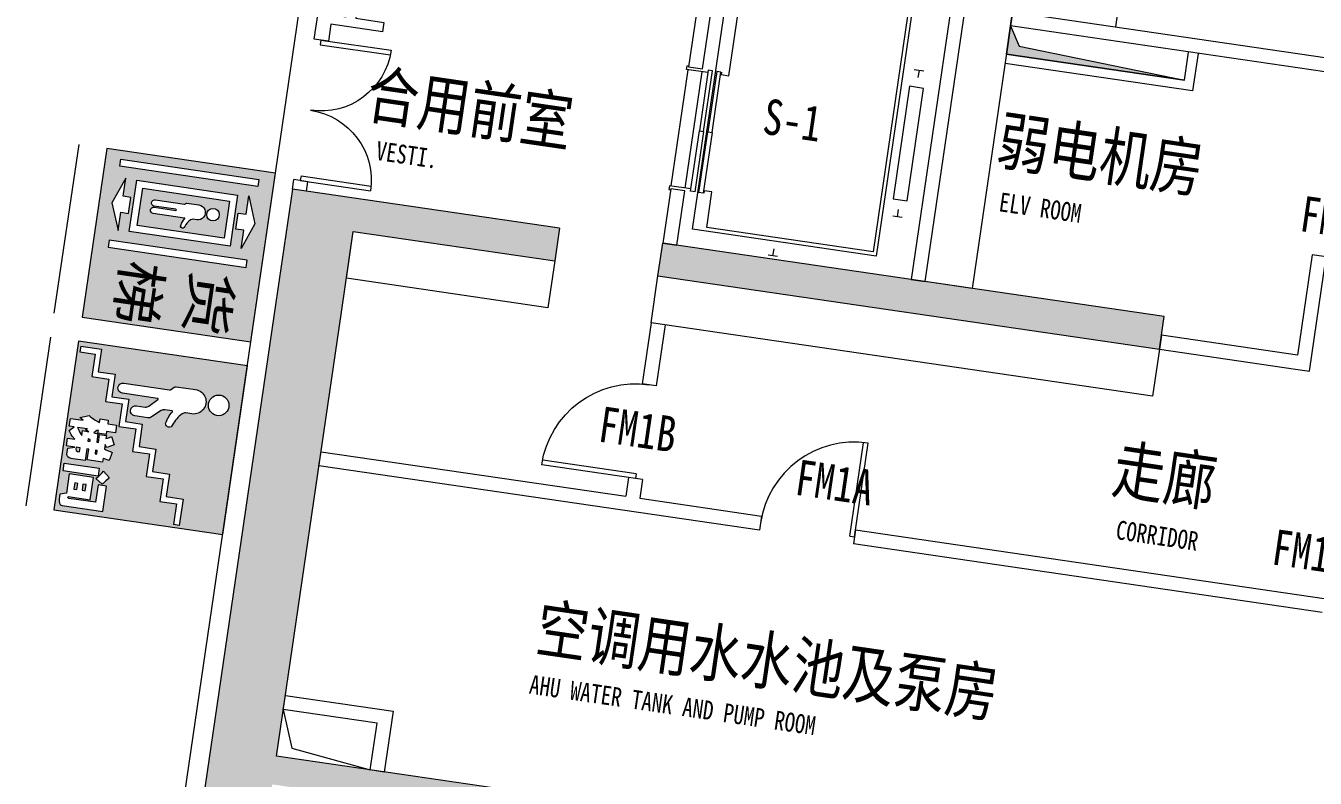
# Model space of a CAD drawing. Header units: inches. Extents: x -414268 to 632271, y -366004 to 318730.
# Drawn here: x -68901 to -55293, y 180136 to 188080 of the extents above; entities that cross this region are included whole.
import ezdxf

# ---------------------------------------------------------------- set-up
doc = ezdxf.new("R2010")
doc.units = ezdxf.units.IN
doc.header["$LTSCALE"] = 1200
doc.header["$MEASUREMENT"] = 0
doc.layers.get('0').update_dxf_attribs({"linetype": 'CONTINUOUS', "lineweight": 0})
for name, color, linetype, lineweight in [('0--PAI--', 7, 'CONTINUOUS', 0), ('0--PAI--BLUE', 5, 'CONTINUOUS', 0), ('0--底牌颜色', 5, 'CONTINUOUS', 0), ('0--灯箱字(黄底黑字)', 7, 'CONTINUOUS', 0), ('0--路缘线', 1, 'CONTINUOUS', 0), ('7', 7, 'CONTINUOUS', 0), ('COL-HATCH', 7, 'CONTINUOUS', 0), ('COLUMN', 7, 'CONTINUOUS', 0), ('ELEV-DOOR', 7, 'CONTINUOUS', 0), ('ELEV-EVTR', 7, 'CONTINUOUS', 0), ('EN-TEXT', 7, 'CONTINUOUS', 0), ('GROUND', 7, 'CONTINUOUS', 0), ('PUB_TEXT', 7, 'CONTINUOUS', 0), ('TEXT-EN', 7, 'CONTINUOUS', 0), ('WALL', 7, 'CONTINUOUS', 0), ('WINDOW', 7, 'CONTINUOUS', 0), ('WINDOW_TEXT', 7, 'CONTINUOUS', 0), ('井道', 7, 'CONTINUOUS', 0)]:
    doc.layers.add(name, color=color, linetype=linetype, lineweight=lineweight)
doc.styles.add('-文鼎特粗黑简', font='simhei.ttf', dxfattribs={"width": 0.5})
doc.styles.add('-黑体', font='simhei.ttf', dxfattribs={"width": 0.8})

# ---------------------------------------------------------------- blocks, each defined once
blk = doc.blocks.new('_A1LBT')
for p, q in [((0.44999999999982, 0), (0.44999999999982, 0.9969278574199233)), ((0.4999999999998, 0), (0.4999999999998, 1.0000000000004)), ((0.44999999999982, 0), (0.4999999999998, 0))]:
    blk.add_line(p, q)
blk.add_arc((0.5000000000002001, 0), 1.0000000000004, 90.0000000000229, 180)
blk = doc.blocks.new('_A0XEK')
for p, q in [((-0.5000000000004998, 0), (-0.5000000000004998, 0.5000000000010497)), ((-0.4666666666671299, 0), (-0.4666666666671299, 0.4988876515708717)), ((0.4666666666671798, 6.315935428979301e-18), (0.4666666666671799, 0.498887651570875)), ((0.5000000000005499, 0), (0.50000000000055, 0.5000000000010497)), ((-0.4666666666671299, 0), (-0.5000000000004998, 0)), ((0.5000000000005499, 0), (0.4666666666671798, 0))]:
    blk.add_line(p, q)
for centre, start, end in [((-0.5000000000010497, 0), 0, 89.999999999937), ((0.5000000000010497, 0), 90.00000000005723, 180)]:
    blk.add_arc(centre, 0.5000000000010497, start, end)
blk = doc.blocks.new('A$C345525A8')
at = {"layer": '0--PAI--BLUE'}
h = blk.add_hatch(color=256, dxfattribs=at)
h.paths.add_polyline_path([(2.405579289188609e-05, 700.0000090901085), (2.405579289188609e-05, 100.0000090901085), (600.0000240557929, 100.0000090901085), (600.0000240557929, 700.0000090901085)])
h.paths.add_polyline_path([(590.0000240557929, 544.0000090901049), (496.0000240557856, 544.0000090901049), (496.0000240557856, 484.0000090901049), (416.0000240557856, 484.0000090901049), (416.0000240557856, 424.0000090901049), (336.0000240557856, 424.0000090901049), (336.0000240557856, 364.0000090901049), (256.0000240557856, 364.0000090901049), (256.0000240557856, 304.0000090901049), (176.0000240557856, 304.0000090901049), (176.0000240557856, 244.0000090901049), (96.00002405578562, 244.0000090901049), (96.00002405578562, 184.0000090901049), (16.00002405578562, 184.0000090901049), (16.00002405578562, 110.0000090901085), (36.00002405578562, 110.0000090901085), (36.00002405578562, 164.0000090901049), (116.0000240557856, 164.0000090901049), (116.0000240557856, 224.0000090901049), (196.0000240557856, 224.0000090901049), (196.0000240557856, 284.0000090901049), (276.0000240557856, 284.0000090901049), (276.0000240557856, 344.0000090901049), (356.0000240557856, 344.0000090901049), (356.0000240557856, 404.0000090901049), (436.0000240557856, 404.0000090901049), (436.0000240557856, 464.0000090901049), (516.0000240557856, 464.0000090901049), (516.0000240557856, 524.0000090901049), (590.0000240557929, 524.0000090901049)], flags=16)
h.paths.add_polyline_path([(431.6730947455653, 236.7470913468824), (459.4488462519075, 236.7470913468824), (459.4488462519075, 112.1682407861699), (431.6730947455726, 112.1682407861699)], flags=16)
h.paths.add_polyline_path([(466.2837170414277, 134.8541948960592), (535.1656418067068, 134.8541948960592), (541.8066155525448, 112.1682407861699), (549.950291386871, 112.1682407861699), (559.5966693096634, 112.6045091344349), (567.3525510566396, 113.9133141792372), (573.2664108886966, 116.0946559205731), (577.2897745449445, 119.1485343584427), (579.4711162862804, 123.0264752319272), (579.9073846345418, 126.1773021916342), (579.9073846345418, 271.2122908599849), (490.0845791524407, 271.2122908599849), (490.0845791524407, 240.7704550031231), (552.1316331281996, 240.7704550031231), (552.1316331281996, 146.0032749073289), (549.3201259949274, 142.6585509039469), (545.975401991549, 142.6585509039469), (545.9754019915417, 221.2838021138596), (466.2837170414277, 221.2838021138596)], flags=16)
h.paths.add_polyline_path([(446.166898760217, 248.8171823156081), (439.8167705798842, 253.42223710287), (458.9641036427201, 276.2051397345967), (465.1688090402968, 271.5516106864161), (471.9552055688982, 266.3648647681257), (477.6751683572875, 261.90523276362), (482.280223144553, 258.1727146728881), (485.7218956697689, 255.2642590177747), (468.9498013919438, 230.4454374274719), (467.8833676517388, 231.3664483849243), (462.9874672989608, 235.5837090848363), (457.752247119759, 239.8979183065894), (452.177707114126, 244.30907605018)], flags=16)
h.paths.add_polyline_path([(300.3563219171774, 210.0862478416711), (301.3742813964636, 209.2621854060562), (305.833913400973, 205.2872960107343), (311.3599791456872, 199.9551273096913), (312.523361407737, 214.5943541070992), (342.4804546554078, 214.5943541070992), (342.4804546554078, 220.7505852437571), (314.3653833226417, 220.7505852437571), (314.3653833226417, 244.5999216156924), (325.1751435074766, 244.5999216156924), (322.3151621132856, 250.1259873604067), (318.8734895880625, 256.3306927579833), (315.189445758253, 262.7292951992349), (342.6258774381567, 276.2051397345967), (342.7228259599942, 276.0597169518405), (347.2309322254296, 267.7221440738467), (350.9149760552391, 260.7903247624927), (353.7749574494374, 255.1673104959373), (355.7624021470983, 250.9015755351065), (345.6312816151185, 244.5999216156924), (361.9186332837562, 244.5999216156924), (363.8576037204912, 249.8836160558167), (365.7480998963147, 256.0883214533933), (366.6691108537707, 259.2876226740154), (368.2687614640818, 265.9285964198607), (369.9168863353116, 273.8783752105046), (399.7285568002335, 267.7221440738467), (399.6800825393148, 267.479772769253), (398.1773804508412, 260.2086336314678), (396.5777298405301, 253.3252885810325), (394.8811307083815, 246.7327890961096), (394.2024910555192, 244.5999216156924), (408.8417178529198, 244.5999216156924), (408.8417178529198, 190.7934919960826), (370.25620616175, 190.7934919960826), (370.25620616175, 183.2799815537037), (412.1864418563055, 183.2799815537073), (412.1864418563055, 140.8165289890421), (411.7986477689556, 133.7392868949319), (410.2474714195632, 126.6135705399029), (407.4359642862837, 121.3783503606974), (403.412600630043, 118.0821006182341), (398.2258547117526, 116.6763470515943), (378.0605621696304, 116.6763470515943), (370.25620616175, 141.1558488154697), (370.25620616175, 110.8594357413676), (342.4804546554078, 110.8594357413676), (342.4804546554078, 136.6477425500452), (339.8143703048845, 133.351492807582), (337.6330285635486, 130.9762540225711), (333.0279737762903, 126.4196734962279), (327.7442793361624, 121.8630929698811), (321.878893765017, 117.3549867044567), (315.3348685410092, 112.8468804390286), (300.3563219171774, 128.1647468892952), (300.3563219171774, 110.8594357413676), (272.5805704108352, 110.8594357413676), (272.5805704108352, 156.6676123094112), (271.9504050188916, 155.5042300473688), (268.6056810155133, 149.396473171626), (265.0670599684527, 142.9978707303781), (253.2878145652503, 174.3122432837699), (255.7600018720914, 178.4325554618481), (259.5409942237384, 185.0735292076934), (262.8857182271167, 191.4236573880262), (265.7941738822337, 197.4829400028466), (268.2663611890821, 203.2998513130733), (269.8175375384744, 207.2747407083953), (272.0958278016478, 214.1096114979118), (259.1047258754697, 214.1096114979118), (259.1047258754697, 243.2426423099714), (272.5805704108352, 243.2426423099714), (272.5805704108352, 274.7509119070382), (300.3563219171774, 274.7509119070382), (300.3563219171774, 243.2426423099714), (310.3420196663938, 243.2426423099714), (310.3420196663938, 214.1096114979118), (300.3563219171701, 214.1096114979118)], flags=16)
h.paths.add_polyline_path([(495.3682735925686, 187.9819848628067), (516.8423711794894, 187.9819848628067), (516.8423711794894, 198.7917450476452), (495.3682735925686, 198.7917450476452)], flags=0)
h.paths.add_polyline_path([(495.3682735925686, 158.6550570070722), (516.8423711794894, 158.6550570070722), (516.8423711794894, 169.4648171919143), (495.3682735925686, 169.4648171919143)], flags=0)
h.paths.add_polyline_path([(383.7320506971009, 220.7505852437571), (370.25620616175, 220.7505852437571), (370.25620616175, 214.5943541070992), (383.7320506971082, 214.5943541070992)], flags=0)
h.paths.add_polyline_path([(384.4106903499633, 152.304928826743), (384.4106903499633, 159.4791194426907), (370.25620616175, 159.4791194426907), (370.25620616175, 145.3246352544666), (377.4303967776941, 145.3246352544666), (382.1808743477159, 146.6819145601876)], flags=0)
h.paths.add_polyline_path([(335.1608412567002, 183.2799815537073), (342.4804546554078, 183.2799815537073), (342.4804546554078, 190.7934919960826), (335.7910066486511, 190.7934919960826)], flags=0)
h.paths.add_polyline_path([(308.4999977514963, 159.4791194426907), (310.0026998399699, 181.7772794652301), (305.0098509653544, 168.7861775390556), (304.5251083561743, 169.4648171919143), (300.3563219171774, 175.1363057193848), (300.3563219171774, 139.847043770671), (305.4945935745418, 142.9493964694593), (311.9901445376308, 147.2151314302937), (317.4192617605077, 151.1415465646969), (321.8304195040982, 154.8255903945064), (326.338525769519, 159.4791194426907)], flags=0)
edge = h.paths.add_edge_path(flags=16)
edge.add_line((158.7598999313486, 404.2981192661282), (158.7598999313486, 278.7236530746231))
edge.add_arc((140.6158999313411, 278.7236530746231), 18.14400000000387, -180, 0, ccw=False)
edge.add_line((122.4718999313336, 278.7236530746231), (122.4718999313336, 441.2037816170305))
edge.add_arc((113.4718999313336, 441.2037816170305), 9, 359.9999999999971, 404.9999999999749)
edge.add_line((119.8358609620191, 447.5677426477087), (111.225653560643, 456.1779500490811))
edge.add_arc((117.5896145913284, 462.541911079752), 8.999999999997097, 179.9999999999645, 224.9999999999555, ccw=False)
edge.add_line((108.5896145913284, 462.5419110797593), (108.5896145913284, 531.6818303194341))
edge.add_arc((151.8187572613388, 531.6818303194304), 43.22914267000306, -5.5138116294983774e-12, 179.9999999999956, ccw=False)
edge.add_line((195.0478999313345, 531.6818303194268), (195.0478999313345, 509.8407526930168))
edge.add_arc((213.0478999313054, 509.8407526931078), 17.99999999996362, 180.0000000002891, 223.7430230016594)
edge.add_arc((278.242311893955, 572.2356126503437), 108.2409546726554, 223.7430230013552, 251.0649638547712)
edge.add_arc((240.5128038934417, 457.2642605388428), 12.85450880957776, -80.86321042777348, 78.30440369579571, ccw=False)
edge.add_arc((262.822028152812, 560.0014307051206), 117.1944986343046, 236.3285316040484, 260.0409935117252, ccw=False)
edge.add_arc((196.8478999313083, 460.9706016131749), 1.79999999998124, 56.3285316037433, 179.9999999997503)
edge.add_line((195.04789993132, 460.9706016131859), (195.0478999313273, 434.9401547012421))
edge.add_arc((213.0478999313345, 434.9401547012385), 18, 179.9999999999874, 220.7429166670534)
edge.add_line((199.4102777338267, 423.1921650520198), (226.0638219926914, 392.2514698624618))
edge.add_arc((213.335899931335, 379.5235478011055), 17.99999999999999, -1.1311840353300795e-11, 44.99999999999028, ccw=False)
edge.add_line((231.335899931335, 379.5235478011018), (231.335899931335, 333.977766748445))
edge.add_arc((213.1918999313348, 333.9777667484414), 18.14399999999659, -179.99999999999466, 5.115907697472721e-12, ccw=False)
edge.add_line((195.0478999313345, 333.9777667484414), (195.0478999313127, 364.8998595557241))
edge.add_arc((177.04789993132, 364.8998595557059), 18, 4.99389492385525e-11, 45.0000000000233)
edge.add_line((189.7758219926691, 377.6277816170696), (161.8326921374755, 405.5709114722631))
edge.add_arc((160.5598999313443, 404.2981192661282), 1.799999999996751, 45.0000000000998, 180.0000000000109)
edge = h.paths.add_edge_path(flags=16)
edge.add_arc((151.8187572613388, 620.1989729894267), 36.2879999999912, 0, 360)
at = {"layer": '0--PAI--'}
for p, q in [((590.0000240557929, 544.0000090901049), (590.0000240557929, 524.0000090901049)), ((16.00002405578562, 110.0000090901085), (36.00002405578562, 110.0000090901085))]:
    blk.add_line(p, q, dxfattribs=at)
for points in [[(2.405579289188609e-05, 700.0000090901085), (2.405579289188609e-05, 100.0000090901085), (600.0000240557929, 100.0000090901085), (600.0000240557929, 700.0000090901085)], [(300.3563219171774, 210.0862478416711), (301.3742813964636, 209.2621854060562), (305.833913400973, 205.2872960107343), (311.3599791456872, 199.9551273096913), (312.523361407737, 214.5943541070992), (342.4804546554078, 214.5943541070992), (342.4804546554078, 220.7505852437571), (314.3653833226417, 220.7505852437571), (314.3653833226417, 244.5999216156924), (325.1751435074766, 244.5999216156924), (322.3151621132856, 250.1259873604067), (318.8734895880625, 256.3306927579833), (315.189445758253, 262.7292951992349), (342.6258774381567, 276.2051397345967), (342.7228259599942, 276.0597169518405), (347.2309322254296, 267.7221440738467), (350.9149760552391, 260.7903247624927), (353.7749574494374, 255.1673104959373), (355.7624021470983, 250.9015755351065), (345.6312816151185, 244.5999216156924), (361.9186332837562, 244.5999216156924), (363.8576037204912, 249.8836160558167), (365.7480998963147, 256.0883214533933), (366.6691108537707, 259.2876226740154), (368.2687614640818, 265.9285964198607), (369.9168863353116, 273.8783752105046), (399.7285568002335, 267.7221440738467), (399.6800825393148, 267.479772769253), (398.1773804508412, 260.2086336314678), (396.5777298405301, 253.3252885810325), (394.8811307083815, 246.7327890961096), (394.2024910555192, 244.5999216156924), (408.8417178529198, 244.5999216156924), (408.8417178529198, 190.7934919960826), (370.25620616175, 190.7934919960826), (370.25620616175, 183.2799815537037), (412.1864418563055, 183.2799815537073), (412.1864418563055, 140.8165289890421), (411.7986477689556, 133.7392868949319), (410.2474714195632, 126.6135705399029), (407.4359642862837, 121.3783503606974), (403.412600630043, 118.0821006182341), (398.2258547117526, 116.6763470515943), (378.0605621696304, 116.6763470515943), (370.25620616175, 141.1558488154697), (370.25620616175, 110.8594357413676), (342.4804546554078, 110.8594357413676), (342.4804546554078, 136.6477425500452), (339.8143703048845, 133.351492807582), (337.6330285635486, 130.9762540225711), (333.0279737762903, 126.4196734962279), (327.7442793361624, 121.8630929698811), (321.878893765017, 117.3549867044567), (315.3348685410092, 112.8468804390286), (300.3563219171774, 128.1647468892952), (300.3563219171774, 110.8594357413676), (272.5805704108352, 110.8594357413676), (272.5805704108352, 156.6676123094112), (271.9504050188916, 155.5042300473688), (268.6056810155133, 149.396473171626), (265.0670599684527, 142.9978707303781), (253.2878145652503, 174.3122432837699), (255.7600018720914, 178.4325554618481), (259.5409942237384, 185.0735292076934), (262.8857182271167, 191.4236573880262), (265.7941738822337, 197.4829400028466), (268.2663611890821, 203.2998513130733), (269.8175375384744, 207.2747407083953), (272.0958278016478, 214.1096114979118), (259.1047258754697, 214.1096114979118), (259.1047258754697, 243.2426423099714), (272.5805704108352, 243.2426423099714), (272.5805704108352, 274.7509119070382), (300.3563219171774, 274.7509119070382), (300.3563219171774, 243.2426423099714), (310.3420196663938, 243.2426423099714), (310.3420196663938, 214.1096114979118), (300.3563219171701, 214.1096114979118)], [(446.166898760217, 248.8171823156081), (439.8167705798842, 253.42223710287), (458.9641036427201, 276.2051397345967), (465.1688090402968, 271.5516106864161), (471.9552055688982, 266.3648647681257), (477.6751683572875, 261.90523276362), (482.280223144553, 258.1727146728881), (485.7218956697689, 255.2642590177747), (468.9498013919438, 230.4454374274719), (467.8833676517388, 231.3664483849243), (462.9874672989608, 235.5837090848363), (457.752247119759, 239.8979183065894), (452.177707114126, 244.30907605018)], [(431.6730947455653, 236.7470913468824), (459.4488462519075, 236.7470913468824), (459.4488462519075, 112.1682407861699), (431.6730947455726, 112.1682407861699)], [(466.2837170414277, 134.8541948960592), (535.1656418067068, 134.8541948960592), (541.8066155525448, 112.1682407861699), (549.950291386871, 112.1682407861699), (559.5966693096634, 112.6045091344349), (567.3525510566396, 113.9133141792372), (573.2664108886966, 116.0946559205731), (577.2897745449445, 119.1485343584427), (579.4711162862804, 123.0264752319272), (579.9073846345418, 126.1773021916342), (579.9073846345418, 271.2122908599849), (490.0845791524407, 271.2122908599849), (490.0845791524407, 240.7704550031231), (552.1316331281996, 240.7704550031231), (552.1316331281996, 146.0032749073289), (549.3201259949274, 142.6585509039469), (545.975401991549, 142.6585509039469), (545.9754019915417, 221.2838021138596), (466.2837170414277, 221.2838021138596)], [(308.4999977514963, 159.4791194426907), (310.0026998399699, 181.7772794652301), (305.0098509653544, 168.7861775390556), (304.5251083561743, 169.4648171919143), (300.3563219171774, 175.1363057193848), (300.3563219171774, 139.847043770671), (305.4945935745418, 142.9493964694593), (311.9901445376308, 147.2151314302937), (317.4192617605077, 151.1415465646969), (321.8304195040982, 154.8255903945064), (326.338525769519, 159.4791194426907)], [(335.1608412567002, 183.2799815537073), (342.4804546554078, 183.2799815537073), (342.4804546554078, 190.7934919960826), (335.7910066486511, 190.7934919960826)], [(383.7320506971009, 220.7505852437571), (370.25620616175, 220.7505852437571), (370.25620616175, 214.5943541070992), (383.7320506971082, 214.5943541070992)], [(495.3682735925686, 187.9819848628067), (516.8423711794894, 187.9819848628067), (516.8423711794894, 198.7917450476452), (495.3682735925686, 198.7917450476452)], [(384.4106903499633, 152.304928826743), (384.4106903499633, 159.4791194426907), (370.25620616175, 159.4791194426907), (370.25620616175, 145.3246352544666), (377.4303967776941, 145.3246352544666), (382.1808743477159, 146.6819145601876)], [(495.3682735925686, 158.6550570070722), (516.8423711794894, 158.6550570070722), (516.8423711794894, 169.4648171919143), (495.3682735925686, 169.4648171919143)]]:
    blk.add_lwpolyline(points, close=True, dxfattribs=at)
blk.add_lwpolyline([(158.7598999313486, 404.2981192661282), (158.7598999313486, 278.7236530746231, -0.9999999999999999), (122.4718999313336, 278.7236530746231), (122.4718999313336, 441.2037816170305, 0.1989123673795435), (119.8358609620191, 447.5677426477087), (111.225653560643, 456.1779500490811, -0.1989123673795669), (108.5896145913284, 462.5419110797593), (108.5896145913284, 531.6818303194341, -1.00000000000001), (195.0478999313345, 531.6818303194268), (195.0478999313418, 509.8407526930168, 0.1932169226587883), (200.0438329910248, 497.3951011227182, 0.1197824476978169), (243.1185675033412, 469.8518890980595, -0.8329292141941118), (242.5539977271983, 444.5728490937508, -0.1038359205590681), (197.8458740575152, 462.4686161803111, 0.5989112694497052), (195.04789993132, 460.9706016131859), (195.0478999313345, 434.9401547012421, 0.1796712742229802), (199.4102777338267, 423.1921650520198), (226.0638219926914, 392.2514698624618, -0.1989123673796645), (231.335899931335, 379.5235478011018), (231.335899931335, 333.977766748445, -0.9999999999999999), (195.0478999313345, 333.9777667484414), (195.04789993132, 364.8998595557241, 0.198912367379534), (189.7758219926691, 377.6277816170696), (161.8326921374755, 405.5709114722631, 0.6681786379189388)], format="xyb", close=True, dxfattribs=at)
for points in [[(16.00002405578562, 110.0000090901085), (16.00002405578562, 184.0000090901049), (96.00002405578562, 184.0000090901049), (96.00002405578562, 244.0000090901049), (176.0000240557856, 244.0000090901049), (176.0000240557856, 304.0000090901049), (256.0000240557856, 304.0000090901049), (256.0000240557856, 364.0000090901049), (336.0000240557856, 364.0000090901049), (336.0000240557856, 424.0000090901049), (416.0000240557856, 424.0000090901049), (416.0000240557856, 484.0000090901049), (496.0000240557856, 484.0000090901049), (496.0000240557856, 544.0000090901049), (590.0000240557929, 544.0000090901049)], [(36.00002405578562, 110.0000090901085), (36.00002405578562, 164.0000090901049), (116.0000240557856, 164.0000090901049), (116.0000240557856, 224.0000090901049), (196.0000240557856, 224.0000090901049), (196.0000240557856, 284.0000090901049), (276.0000240557856, 284.0000090901049), (276.0000240557856, 344.0000090901049), (356.0000240557856, 344.0000090901049), (356.0000240557856, 404.0000090901049), (436.0000240557856, 404.0000090901049), (436.0000240557856, 464.0000090901049), (516.0000240557856, 464.0000090901049), (516.0000240557856, 524.0000090901049), (590.0000240557929, 524.0000090901049)]]:
    blk.add_lwpolyline(points, dxfattribs=at)
blk.add_circle((151.8187572613388, 620.1989729894267), 36.2879999999912, dxfattribs=at)
at = {"layer": '7'}
blk.add_lwpolyline([(2.405579289188609e-05, 9.09010850591585e-06), (600.0000240557929, 9.09010850591585e-06)], dxfattribs=at)
blk = doc.blocks.new('A$C02CB3142')
at = {"layer": '0--底牌颜色'}
h = blk.add_hatch(color=256, dxfattribs=at)
h.paths.add_polyline_path([(2083.408075451676, 67106.32013812407), (2083.408075463609, 65306.32013812612), (3883.408075461455, 65306.32013813799), (3883.408075449639, 67106.32013813594)])
h.paths.add_polyline_path([(2363.196242969541, 66860.98342176815), (2643.140101779543, 66968.499108637), (2923.083960590942, 66860.98342177185), (2728.495353014616, 66860.98342177055), (2728.49535301514, 66777.05594722895), (2557.784850546392, 66777.05594722783), (2557.784850545868, 66860.98342176943)], flags=16)
h.paths.add_polyline_path([(2841.421452817682, 65741.75963706446), (2444.858750757528, 65741.75963706184), (2444.858750751475, 66668.689218235), (2841.42145281157, 66668.68921823762)], flags=0)
edge = h.paths.add_edge_path(flags=0)
edge.add_arc((2816.087678563908, 66405.8406820178), 214.8565808293658, 236.3285316043967, 258.7037237441423, ccw=False)
edge.add_arc((2695.135110159019, 66224.28416201529), 3.300000000009924, 56.32853160439507, 180.0000000002527)
edge.add_line((2691.835110159009, 66224.28416201528), (2691.835110161221, 65890.16475636164))
edge.add_arc((2658.571110161283, 65890.16475636142), 33.26399999993737, -179.99999999962404, 3.76019215764245e-10, ccw=False)
edge.add_line((2625.307110161346, 65890.1647563612), (2625.307110159774, 66120.38461104536))
edge.add_arc((2619.110012641439, 66120.38461104533), 6.197097518335795, 2.690818803320932e-10, 180.0000000004036)
edge.add_line((2612.912915123103, 66120.38461104529), (2612.912915124616, 65890.1647563611))
edge.add_arc((2579.64891512465, 65890.1647563609), 33.26399999996647, -179.99999999962404, 3.510081114654895e-10, ccw=False)
edge.add_line((2546.384915124683, 65890.16475636068), (2546.384915122704, 66201.0605074017))
edge.add_arc((2531.384915122687, 66201.06050740159), 15.00000000001683, 3.890895523277639e-10, 45.0000000004262)
edge.add_line((2541.991516840411, 66211.66710911947), (2538.160991813056, 66215.49763414677))
edge.add_arc((2549.82825370251, 66227.16489603641), 16.4999999999568, 180.0000000004548, 225.0000000004589, ccw=False)
edge.add_line((2533.328253702552, 66227.16489603628), (2533.328253701678, 66353.92141464222))
edge.add_arc((2612.581681929936, 66353.92141464274), 79.25342822825769, 3.681748239614535e-10, 180.0000000003787, ccw=False)
edge.add_line((2691.835110158194, 66353.92141464325), (2691.835110158485, 66313.87943899487))
edge.add_arc((2724.83511015838, 66313.87943899525), 32.99999999989495, 180.0000000006569, 223.7430230020235)
edge.add_arc((2844.35819875574, 66428.27001558412), 198.4417502329711, 223.7430230017061, 251.2405663442963)
edge.add_arc((2779.003841837973, 66217.50762697427), 22.91398831790696, -102.61090736639761, 86.15536940955388, ccw=False)
edge = h.paths.add_edge_path(flags=0)
edge.add_arc((2612.581681928888, 66516.20284287089), 66.52799999990815, 0, 360)
h.paths.add_polyline_path([(2363.196242978214, 65549.46543352763), (2643.140101789613, 65441.94974666249), (2923.083960599673, 65549.46543353131), (2728.495353023289, 65549.46543353003), (2728.495353022707, 65633.39290807166), (2557.784850554017, 65633.39290807054), (2557.784850554541, 65549.46543352891)], flags=16)
h.paths.add_polyline_path([(2916.421452818147, 65666.75963706504), (2369.858750758111, 65666.75963706143), (2369.858750751067, 66743.68921823442), (2916.421452810988, 66743.68921823803)], flags=16)
h.paths.add_polyline_path([(2250.068312854739, 65470.19339207733), (2173.655825067777, 65470.19339207685), (2173.655825058115, 66942.44688417451), (2250.068312845018, 66942.446884175)], flags=16)
h.paths.add_polyline_path([(3036.211890724138, 65470.19339208254), (3112.624378511042, 65470.19339208303), (3112.624378501321, 66942.4468841807), (3036.211890714418, 66942.4468841802)], flags=16)
at = {"layer": '0--PAI--'}
for points in [[(2083.408075451676, 67106.32013812407), (2083.408075463609, 65306.32013812612), (3883.408075461455, 65306.32013813799), (3883.408075449639, 67106.32013813594)], [(2363.196242969541, 66860.98342176815), (2643.140101779543, 66968.499108637), (2923.083960590942, 66860.98342177185), (2728.495353014616, 66860.98342177055), (2728.49535301514, 66777.05594722895), (2557.784850546392, 66777.05594722783), (2557.784850545868, 66860.98342176943)], [(2250.068312854739, 65470.19339207733), (2173.655825067777, 65470.19339207685), (2173.655825058115, 66942.44688417451), (2250.068312845018, 66942.446884175)], [(3036.211890724138, 65470.19339208254), (3112.624378511042, 65470.19339208303), (3112.624378501321, 66942.4468841807), (3036.211890714418, 66942.4468841802)], [(2916.421452818147, 65666.75963706504), (2369.858750758111, 65666.75963706143), (2369.858750751067, 66743.68921823442), (2916.421452810988, 66743.68921823803)], [(2841.421452817682, 65741.75963706446), (2444.858750757528, 65741.75963706184), (2444.858750751475, 66668.689218235), (2841.42145281157, 66668.68921823762)], [(2363.196242978214, 65549.46543352763), (2643.140101789613, 65441.94974666249), (2923.083960599673, 65549.46543353131), (2728.495353023289, 65549.46543353003), (2728.495353022707, 65633.39290807166), (2557.784850554017, 65633.39290807054), (2557.784850554541, 65549.46543352891)]]:
    blk.add_lwpolyline(points, close=True, dxfattribs=at)
blk.add_lwpolyline([(2774.001053251792, 66195.14643364941, -0.09794157306994242), (2696.964729390398, 66227.0305220551, 0.5989112694484939), (2691.835110159009, 66224.28416201528), (2691.835110161221, 65890.16475636164, -0.9999999999999999), (2625.307110161346, 65890.1647563612), (2625.307110159774, 66120.38461104536, 0.9999999999999999), (2612.912915123103, 66120.38461104529), (2612.912915124616, 65890.1647563611, -0.9999999999999999), (2546.384915124683, 65890.16475636068), (2546.384915122704, 66201.0605074017, 0.1989123673797559), (2541.991516840411, 66211.66710911947), (2538.160991813056, 66215.49763414677, -0.1989123673796662), (2533.328253702552, 66227.16489603628), (2533.328253701678, 66353.92141464222, -1.000000000000009), (2691.835110158194, 66353.92141464325), (2691.835110158485, 66313.87943899487, 0.1932169226587637), (2700.994320768048, 66291.06241111609, 0.120559723050095), (2780.540250382095, 66240.37004831189, -1.07958307243308), (2774.001053174143, 66195.14643366492)], format="xyb", dxfattribs=at)
blk.add_circle((2612.581681928888, 66516.20284287089), 66.52799999990815, dxfattribs=at)
at = {"layer": '7'}
blk.add_lwpolyline([(2083.408075465588, 65006.32013812645), (3883.408075463492, 65006.32013813834)], dxfattribs=at)
at = {"layer": '0--灯箱字(黄底黑字)', "color": 7, "true_color": 0xf7f7f7, "style": '-文鼎特粗黑简', "width": 1.2}
for s, p in [('货', (3205.456614686642, 66399.9591815102)), ('梯', (3205.456614686758, 65651.19003504983))]:
    blk.add_text(s, height=416.000000006783, rotation=359.9999999979815, dxfattribs=at).set_placement(p)

msp = doc.modelspace()

# ---------------------------------------------------------------- hatches: boundary and pattern name
at = {"layer": 'COL-HATCH'}
h = msp.add_hatch(color=256, dxfattribs=at)
h.paths.add_polyline_path([(-63267.6469773156, 185944.0710584153), (-66087.59999225516, 186356.4932408883), (-66262.70147483936, 185159.2299153007), (-66948.63620826823, 180469.1239952307), (-68065.36960725219, 172833.4151289773), (-66728.05983490945, 171037.9295297547), (-59092.35096865596, 169921.1961307708), (-57746.5296562321, 179123.3026828069), (-66256.00453230855, 180367.8256168762), (-65570.06979887973, 185057.9315369463), (-65445.61750547274, 185908.8790245539), (-63318.29616649292, 185597.7552204354)])
h.paths.add_polyline_path([(-58086.78539379546, 178869.8741266903), (-58405.15172576671, 176693.0317165313), (-66617.78445500316, 177894.1410598773), (-66299.41812303202, 180070.9834700364)], flags=16)
h.paths.add_polyline_path([(-58455.8009149438, 176346.7158785514), (-58853.75882990798, 173625.6628658526), (-67066.39155914442, 174826.7722091986), (-66668.43364418042, 177547.8252218974)], flags=16)
h.paths.add_polyline_path([(-58882.70122372359, 173427.7681012926), (-59287.89473714144, 170657.2413974538), (-66339.86402264319, 171688.6020435535), (-67330.77876913175, 173019.0141845345), (-67095.33395296009, 174628.8774446387)], flags=16)
msp.add_hatch(color=256, dxfattribs=at).paths.add_polyline_path([(-56885.49344021903, 185010.6719284643), (-62179.22577223612, 185784.8878924297), (-62229.87496141344, 185438.5720544498), (-56936.14262939629, 184664.3560904845)])
at = {"layer": '井道'}
msp.add_hatch(color=254, dxfattribs=at).paths.add_polyline_path([(-58508.72126354004, 188077.8581689127), (-58418.07897227205, 187866.1695899767), (-56672.13459094416, 187506.063280825), (-58552.1822343028, 187781.0229514717)])

# ---------------------------------------------------------------- linework, layer by layer
msp.add_line((-62247.87265243294, 184278.9703628685), (-62396.29372585291, 184300.6771582302))
at = {"layer": '0--路缘线'}
msp.add_line((-68319.39333901386, 172478.5734856486), (-65799.42421083321, 189708.9622536887), dxfattribs=at)
at = {"layer": 'COLUMN'}
for p, q in [((-63267.6469773156, 185944.0710584153), (-63318.29616649292, 185597.7552204354)), ((-62229.87496141344, 185438.5720544498), (-62179.20651761733, 185785.0195466487))]:
    msp.add_line(p, q, dxfattribs=at)
for points in [[(-63267.6469773156, 185944.0710584153), (-66087.59999225516, 186356.4932408883), (-66262.70147483936, 185159.2299153007), (-66948.63620826823, 180469.1239952307), (-68065.36960725213, 172833.4151289772), (-66728.05983490945, 171037.9295297547), (-59092.35096865596, 169921.1961307708), (-57746.5296562321, 179123.3026828069), (-66256.00453230855, 180367.8256168762), (-65570.06979887973, 185057.9315369463), (-65445.61750547274, 185908.8790245539), (-63318.29616649292, 185597.7552204354)], [(-62229.87496141344, 185438.5720544498), (-56936.14262939629, 184664.3560904845), (-56885.49344021908, 185010.6719284644), (-62179.22577223612, 185784.8878924297)]]:
    msp.add_lwpolyline(points, dxfattribs=at)
at = {"layer": 'ELEV-DOOR', "color": 5}
for points in [[(-61698.9130481474, 187609.7224793512), (-61702.53084737441, 187584.9856337812), (-61928.2206543815, 187617.9930925135), (-61922.43217561836, 187657.5720454256), (-61905.70089603966, 187655.1250717339)], [(-61885.59148825792, 186333.3012479398), (-61881.97368903091, 186358.0380935097), (-62107.663496038, 186391.0455522421), (-62113.45197480108, 186351.4665993301), (-62096.72069522232, 186349.0196256384)]]:
    msp.add_lwpolyline(points, dxfattribs=at)
at = {"layer": 'ELEV-DOOR'}
for points in [[(-61747.72594617662, 186964.999825037), (-61654.38672612148, 187603.2104407427), (-61698.9130481474, 187609.7224793512), (-61792.2522682026, 186971.5118636455)], [(-61658.67330212466, 186951.97574782), (-61565.33408206946, 187590.1863635257), (-61609.86040409544, 187596.6984021341), (-61703.19962415058, 186958.4877864285)], [(-61747.72594617662, 186964.999825037), (-61841.06516623189, 186326.7892093312), (-61885.59148825792, 186333.3012479398), (-61792.2522682026, 186971.5118636455)], [(-61658.67330212466, 186951.97574782), (-61752.01252217987, 186313.7651321143), (-61796.53884420585, 186320.2771707228), (-61703.19962415058, 186958.4877864285)]]:
    msp.add_lwpolyline(points, close=True, dxfattribs=at)
at = {"layer": 'ELEV-EVTR'}
for p, q in [((-62090.93221648037, 186388.5985785535), (-61911.48937482387, 187615.5461188249)), ((-61942.51114306034, 186366.8917831918), (-61763.06830140384, 187593.8393234633))]:
    msp.add_line(p, q, dxfattribs=at)
at = {"layer": 'ELEV-EVTR', "color": 2}
msp.add_lwpolyline([(-59546.24978320953, 188239.8390582904), (-59925.39514217252, 185647.4176425525), (-61863.59481021907, 185930.8821304107), (-61484.44945125625, 188523.3035461486), (-59546.24978320953, 188239.8390582904)], close=True, dxfattribs=at)
at = {"layer": 'ELEV-EVTR'}
msp.add_lwpolyline([(-61560.38671295543, 187589.4628036804), (-61564.00451218238, 187564.7259581103), (-61479.89923724439, 187552.4254407387), (-61346.76422571344, 188462.7413577203), (-59591.61721488461, 188206.0485841415), (-59959.18561632134, 185692.7850742275), (-61714.33262715006, 185949.4778478064), (-61659.3420789009, 186325.4779004672), (-61743.44735383888, 186337.7784178388), (-61747.06515306584, 186313.0415722688)], dxfattribs=at)
at = {"layer": 'ELEV-EVTR', "color": 5}
for points in [[(-59424.98445682693, 187600.5613638336), (-59523.93183910684, 187615.0325607414)], [(-59474.458147967, 187607.7969622875), (-59485.31154564774, 187533.5864255775)], [(-59650.73512858839, 186056.9822002662), (-59749.6825108683, 186071.453397174)], [(-59700.2088197284, 186064.2177987201), (-59689.35542204755, 186138.42833543)], [(-60966.10959860467, 185644.9959900472), (-61065.05698088463, 185659.4671869549)], [(-61015.58328974462, 185652.2315885011), (-61004.72989206371, 185726.442125211)]]:
    msp.add_lwpolyline(points, dxfattribs=at)
at = {"layer": 'ELEV-EVTR'}
msp.add_lwpolyline([(-59599.95012858446, 186231.4696891432), (-59426.29576569103, 187418.8382765027), (-59574.71683911089, 187440.5450718644), (-59748.37120200426, 186253.1764845048)], close=True, dxfattribs=at)
at = {"layer": 'GROUND'}
for points in [[(-57398.59326309885, 188067.0960763471), (-57340.70847546775, 188462.8856054669), (-58429.12968054728, 188622.0687714525)], [(-58508.72126354004, 188077.8581689127), (-58552.13485426339, 187781.0160220728), (-56672.13459094416, 187506.063280825), (-56628.72100022086, 187802.9054276648)], [(-56529.77361794101, 187788.4342307571), (-56587.65840557206, 187392.6447016372), (-58566.6060511712, 187682.0686397929)]]:
    msp.add_lwpolyline(points, dxfattribs=at)
at = {"layer": 'WALL'}
for p, q in [((-66087.59999225475, 186356.4932408883), (-66073.12879534694, 186455.4406231682)), ((-65924.70772192703, 186433.7338278065), (-66073.12879534694, 186455.4406231682)), ((-65939.17891883501, 186334.7864455266), (-65924.70772192703, 186433.7338278065)), ((-63318.29616649292, 185597.7552204354), (-63390.65215103183, 185103.0183090357)), ((-62302.23094595229, 184943.83514305), (-62229.87496141344, 185438.5720544498)), ((-62302.23094595229, 184943.83514305), (-62396.29372585291, 184300.6771582302)), ((-62153.80987253232, 184922.1283476884), (-62247.87265243294, 184278.9703628685)), ((-65807.39742816734, 183435.1944675548), (-65785.6906328057, 183583.6155409747)), ((-65785.6906328057, 183583.6155409747), (-62569.94808874634, 183113.3085708707)), ((-61156.87046100938, 182755.0482128889), (-65807.39742816734, 183435.1944675548)), ((-62541.00569493073, 183311.2033354306), (-62569.94808874634, 183113.3085708707)), ((-62392.58462151076, 183289.4965400689), (-62541.00569493073, 183311.2033354306)), ((-62392.58462151076, 183289.4965400689), (-62421.52701532631, 183091.601775509)), ((-62421.52701532631, 183091.601775509), (-61135.16366564773, 182903.4692863089)), ((-61135.16366564773, 182903.4692863089), (-61156.87046100938, 182755.0482128889)), ((-60145.68984284817, 182758.7573172312), (-60167.39663820987, 182610.3362438112)), ((-60145.68984284817, 182758.7573172312), (-55198.3207288502, 182035.197471842)), ((-55220.02752421197, 181886.776398422), (-60167.39663820987, 182610.3362438112))]:
    msp.add_line(p, q, dxfattribs=at)
for points in [[(-58576.58599158097, 191069.3005143284), (-58725.00706500094, 191091.00730969), (-59092.57546645857, 188577.7437997791), (-61887.83901586739, 188986.555112424), (-61909.54581122909, 188838.1340390041), (-61736.3878922392, 188812.8094444154), (-61907.1480157515, 187645.2303335089), (-61758.72694233147, 187623.5235381473), (-61587.96681881911, 188791.1026490538), (-59114.28226182034, 188429.3227263593), (-59557.10088719841, 185401.5328285925), (-59408.67981377849, 185379.8260332308)], [(-59408.65168835805, 185379.6874496129), (-58576.55786616053, 191069.1619307104), (-58081.82095476065, 190996.8059461715), (-58913.91477695818, 185307.331465074)], [(-65311.21798445913, 188900.9246072186), (-65419.75196126744, 188158.81924012), (-65122.90981442854, 188115.4056493968), (-65137.38101133646, 188016.4582671168), (-65681.59161387617, 188096.0498501096), (-65707.63976831001, 187917.9445620073), (-65856.0608417298, 187939.6513573689), (-65815.5414903881, 188216.7040277513), (-65518.6993435474, 188173.2904370278), (-65410.16536673915, 188915.3958041263)], [(-55045.56288374175, 187571.3662771404), (-58508.72126354027, 188077.8581689128), (-58487.01446817856, 188226.2792423327), (-55023.85608838004, 187719.7873505603), (-54905.19227373623, 188531.1558852559), (-54756.77120031626, 188509.4490898942), (-55031.72394156409, 186629.448826575), (-55180.14501498407, 186651.1556219367)], [(-61946.85250213265, 186337.2075685078), (-62095.27357555268, 186358.9143638695), (-62179.20651761733, 185785.0195466487), (-62030.78544419736, 185763.312751287)], [(-55176.43591064197, 185639.9750037755), (-55324.85698406195, 185661.6817991372), (-55479.69879097526, 184602.9448087417), (-56914.4358340347, 184812.7771639045), (-56936.14262939629, 184664.3560904845), (-55501.40558633697, 184454.5237353217), (-55501.40558633697, 184454.5237353217), (-55352.98451291694, 184432.81693996)], [(-66161.94175240805, 181010.9836016959), (-65024.04685618845, 180844.5648372564), (-65118.10963608907, 180201.4068524367), (-65266.53070950898, 180223.1136477985), (-65194.17472497001, 180717.8505591982), (-66183.6485477697, 180862.5625282759)]]:
    msp.add_lwpolyline(points, close=True, dxfattribs=at)
for points in [[(-63390.65215103183, 185103.0183090357), (-65517.97349001165, 185414.1421131541), (-65445.61750547274, 185908.8790245539), (-63318.29616649292, 185597.7552204354)], [(-62229.87496141344, 185438.5720544498), (-56936.14262939629, 184664.3560904845), (-57008.4986139352, 184169.6191790848), (-62302.23094595229, 184943.83514305)]]:
    msp.add_lwpolyline(points, dxfattribs=at)
at = {"layer": '井道'}
msp.add_lwpolyline([(-58508.72126354004, 188077.8581689127), (-58418.07897227205, 187866.1695899767), (-56672.13459094416, 187506.063280825), (-58552.1822343028, 187781.0229514717)], close=True, dxfattribs=at)
msp.add_lwpolyline([(-66183.6485477697, 180862.5625282759), (-66091.95678357204, 180452.7873195962), (-65266.53070950898, 180223.1136477985)], dxfattribs=at)

# ---------------------------------------------------------------- block references
at = {"color": 7, "true_color": 0xffffff, "rotation": 261.6793996839928}
msp.add_blockref('A$C02CB3142', (-132363.6753644497, 198296.6146478877), dxfattribs=at)
at = {"layer": '7', "xscale": 3.000000000007569, "yscale": 3, "zscale": 3, "rotation": 261.6793996840229}
msp.add_blockref('A$C345525A8', (-68640.8267541278, 184792.3446887833), dxfattribs=at)
at = {"layer": 'WINDOW'}
for name, p, xscale, yscale, zscale, rotation in [('_A0XEK', (-65895.33165094326, 187187.4161524324), 1500.000000000002, -1499.999999999998, 1500, 81.67939968361085), ('_A1LBT', (-62394.4391736823, 183795.0868491496), -999.9999999999978, 1000.000000000002, 1000, 81.67939968361078), ('_A1LBT', (-60651.28015192883, 182756.9027650597), 999.999999999988, 1000.000000000002, 1000, 351.6793996836047)]:
    msp.add_blockref(name, p, dxfattribs=dict(at, xscale=xscale, yscale=yscale, zscale=zscale, rotation=rotation))

# ---------------------------------------------------------------- texts
at = {"layer": 'EN-TEXT', "char_height": 200, "attachment_point": 1, "rotation": 351.67939968361037, "style": '-黑体'}
for s, insert, width in [('VESTI.', (-65186.92467752105, 186863.5813754143), 1685.885922234143), ('ELV ROOM', (-58609.71876529435, 186321.011222128), 1685.885922234143), ('CORRIDOR', (-57376.6119678996, 182860.6010242157), 1685.885922234143), ('AHU WATER TANK AND PUMP ROOM', (-63568.01986900909, 181228.5411809914), 6983.199759588553)]:
    msp.add_mtext(s, dxfattribs=dict(at, insert=insert, width=width))
at = {"layer": 'PUB_TEXT', "style": '-黑体', "width": 0.8}
for s, p in [('合用前室', (-65330.06430382491, 187120.3133323879)), ('弱电机房', (-58674.99231631652, 186629.9921951921)), ('走廊', (-57456.03075473045, 183163.0715311905)), ('空调用水水池及泵房', (-63539.67580007046, 181485.547011068))]:
    msp.add_text(s, height=500, rotation=351.6793996837307, dxfattribs=at).set_placement(p)
at = {"layer": 'TEXT-EN', "style": '-黑体', "width": 0.8}
msp.add_text('S-1', height=375, rotation=351.6793996837307, dxfattribs=at).set_placement((-61138.03089305171, 186943.0967746319))
at = {"layer": 'WINDOW_TEXT', "style": '-黑体', "width": 0.8}
for s, p in [('FM1A', (-55469.54861879, 185915.3685386619)), ('FM1B', (-62872.94885751285, 183692.9148631552)), ('FM1A', (-60797.54841279687, 183131.7975628982)), ('FM1A', (-55766.19112627313, 182395.9543265339))]:
    msp.add_text(s, height=375, rotation=351.6793996837307, dxfattribs=at).set_placement(p)

doc.saveas('drawing.dxf')
